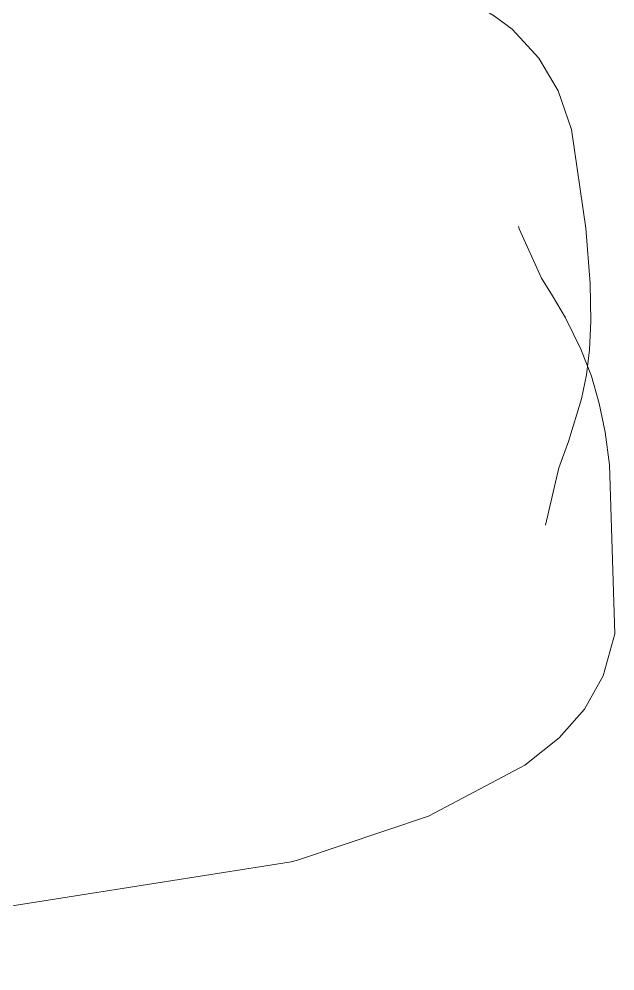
# Model space of a CAD drawing. Header units: millimetres. Extents: x 1680 to 166026, y 35966 to 91121.
# Drawn here: x 45564.3 to 45678.1, y 55801.4 to 55983.2 of the extents above; entities that cross this region are included whole.
import ezdxf

# ---------------------------------------------------------------- set-up
doc = ezdxf.new("R2010")
doc.units = ezdxf.units.MM
doc.linetypes.add('IMPORT-ACAD_ISO03W100', pattern=[762, 304.8, -457.2])
doc.layers.add('A-GENM', color=13, linetype='Continuous', lineweight=18)
doc.layers.add('G-IMPT', color=8, linetype='Continuous', lineweight=18)

# ---------------------------------------------------------------- blocks, each defined once
blk = doc.blocks.new('Furniture_Sofas-Armchairs_Fritz-Hansen_Alphabet-SofaT-Series-PL300-3 - Default-285427-mebel yerləşmə planı')
at = {"layer": 'G-IMPT', "flags": 128}
for points in [[(-1162.35, 205.04), (-1161.89, 205.15), (-1152.51, 209.44), (-1149.11, 211.55), (-1144.89, 214.04), (-1138.93, 216.99), (-1133.75, 218.98), (-1128.55, 220.47), (-1123.05, 221.59), (-1116.85, 222.46), (-1084.57, 223.48), (-1076.54, 221.2), (-1070.13, 217.65), (-1064.66, 212.82), (-1059.44, 206.29), (-1049.69, 187.89), (-1041.3, 162.81), (-1040.98, 161.6)], [(-1218.48, 143.49), (-1214.66, 168.02), (-1210.23, 184.39), (-1205.05, 196.38), (-1202.56, 200.46), (-1200.02, 203.81), (-1194.53, 208.93), (-1188.26, 212.61), (-1180.85, 215.18), (-1162.06, 217.89), (-1151.44, 218.74), (-1144.24, 218.9), (-1138.81, 218.62), (-1134, 218.01), (-1129.45, 217.08), (-1121.28, 214.6), (-1116.27, 212.75), (-1105.29, 210.2)], [(-997.3, -324.66), (-996, -301.67), (-996.78, -244.42), (-1002.96, -154.28), (-1019.6, 25.96), (-1040.98, 161.6)]]:
    blk.add_lwpolyline(points, dxfattribs=at)

msp = doc.modelspace()

# ---------------------------------------------------------------- block references
at = {"layer": 'A-GENM', "color": 253, "linetype": 'IMPORT-ACAD_ISO03W100', "rotation": 269.9999999999997}
msp.add_blockref('Furniture_Sofas-Armchairs_Fritz-Hansen_Alphabet-SofaT-Series-PL300-3 - Default-285427-mebel yerləşmə planı', (45454.63, 54781.24), dxfattribs=at)

doc.saveas('drawing.dxf')
